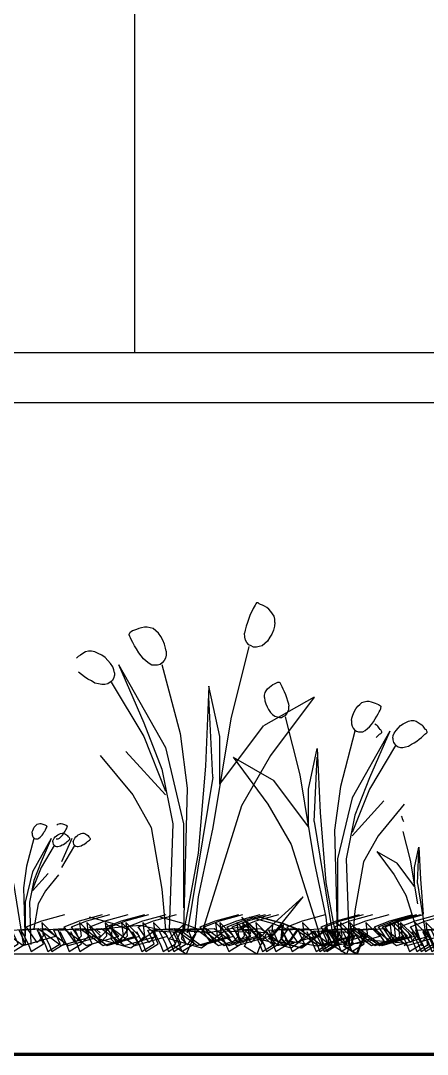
# Model space of a CAD drawing. Header units: metres. Extents: x -109 to 591, y -5 to 592.
# Drawn here: x 585.171 to 585.577, y 6.575 to 7.606 of the extents above; entities that cross this region are included whole.
import ezdxf

# ---------------------------------------------------------------- set-up
doc = ezdxf.new("R2010")
doc.units = ezdxf.units.M
doc.header["$LTSCALE"] = 0.03
doc.layers.add('Areas verdes', color=74, linetype='Continuous')
doc.layers.add('Muro', color=7, linetype='Continuous', lineweight=70)
doc.layers.add('Muro bajo', color=7, linetype='Continuous', lineweight=30)

msp = doc.modelspace()

# ---------------------------------------------------------------- linework, layer by layer
at = {"layer": 'Areas verdes', "color": 6, "linetype": 'Continuous'}
for p, q in [((585.4057, 7.0245), (585.405, 7.023)), ((585.4064, 7.0253), (585.4057, 7.0245)), ((585.4071, 7.0253), (585.4064, 7.0253)), ((585.4081, 7.0253), (585.4071, 7.0253)), ((585.4091, 7.0245), (585.4081, 7.0253)), ((585.4106, 7.0238), (585.4091, 7.0245)), ((585.4018, 7.0168), (585.4002, 7.0137)), ((585.4031, 7.0199), (585.4018, 7.0168)), ((585.4041, 7.0214), (585.4031, 7.0199)), ((585.405, 7.023), (585.4041, 7.0214)), ((585.4124, 7.023), (585.4106, 7.0238)), ((585.4145, 7.0222), (585.4124, 7.023)), ((585.4167, 7.0207), (585.4145, 7.0222)), ((585.4188, 7.0191), (585.4167, 7.0207)), ((585.4209, 7.0168), (585.4188, 7.0191)), ((585.4226, 7.0145), (585.4209, 7.0168)), ((585.424, 7.0121), (585.4226, 7.0145)), ((585.3973, 7.0059), (585.396, 7.002)), ((585.3987, 7.0098), (585.3973, 7.0059)), ((585.4002, 7.0137), (585.3987, 7.0098)), ((585.4247, 7.009), (585.424, 7.0121)), ((585.4249, 7.0059), (585.4244, 7.002)), ((585.4249, 7.0059), (585.4247, 7.009)), ((585.2796, 6.9951), (585.2793, 6.9943)), ((585.2794, 6.9935), (585.2793, 6.9943)), ((585.2798, 6.992), (585.2794, 6.9935)), ((585.2802, 6.9958), (585.2796, 6.9951)), ((585.2813, 6.9966), (585.2802, 6.9958)), ((585.2827, 6.9974), (585.2813, 6.9966)), ((585.2845, 6.9982), (585.2827, 6.9974)), ((585.2866, 6.9989), (585.2845, 6.9982)), ((585.289, 6.9997), (585.2866, 6.9989)), ((585.2917, 7.0005), (585.289, 6.9997)), ((585.2945, 7.0013), (585.2917, 7.0005)), ((585.2973, 7.0013), (585.2945, 7.0013)), ((585.3003, 7.0005), (585.2973, 7.0013)), ((585.3032, 6.9997), (585.3003, 7.0005)), ((585.3059, 6.9974), (585.3032, 6.9997)), ((585.3085, 6.9951), (585.3059, 6.9974)), ((585.3109, 6.992), (585.3085, 6.9951)), ((585.3951, 6.9982), (585.3946, 6.9951)), ((585.3947, 6.9912), (585.3946, 6.9951)), ((585.396, 7.002), (585.3951, 6.9982)), ((585.4217, 6.9943), (585.4197, 6.9912)), ((585.4233, 6.9982), (585.4217, 6.9943)), ((585.4244, 7.002), (585.4233, 6.9982)), ((585.2806, 6.9904), (585.2798, 6.992)), ((585.2817, 6.9881), (585.2806, 6.9904)), ((585.2831, 6.9857), (585.2817, 6.9881)), ((585.2847, 6.9826), (585.2831, 6.9857)), ((585.3129, 6.9881), (585.3109, 6.992)), ((585.3146, 6.9842), (585.3129, 6.9881)), ((585.3157, 6.9803), (585.3146, 6.9842)), ((585.3955, 6.9881), (585.3947, 6.9912)), ((585.3969, 6.9857), (585.3955, 6.9881)), ((585.3987, 6.9834), (585.3969, 6.9857)), ((585.401, 6.9826), (585.3987, 6.9834)), ((585.4148, 6.985), (585.4121, 6.9826)), ((585.4174, 6.9873), (585.4148, 6.985)), ((585.4197, 6.9912), (585.4174, 6.9873)), ((585.2306, 6.9733), (585.2285, 6.9718)), ((585.233, 6.9749), (585.2306, 6.9733)), ((585.2356, 6.9764), (585.233, 6.9749)), ((585.2385, 6.9772), (585.2356, 6.9764)), ((585.2416, 6.9772), (585.2385, 6.9772)), ((585.245, 6.9764), (585.2416, 6.9772)), ((585.2484, 6.9749), (585.245, 6.9764)), ((585.2519, 6.9733), (585.2484, 6.9749)), ((585.2552, 6.971), (585.2519, 6.9733)), ((585.2866, 6.9795), (585.2847, 6.9826)), ((585.2888, 6.9757), (585.2866, 6.9795)), ((585.2911, 6.9726), (585.2888, 6.9757)), ((585.3163, 6.9733), (585.3156, 6.9702)), ((585.3163, 6.9772), (585.3157, 6.9803)), ((585.3163, 6.9772), (585.3163, 6.9733)), ((585.4036, 6.9811), (585.401, 6.9826)), ((585.4063, 6.9811), (585.4036, 6.9811)), ((585.4092, 6.9819), (585.4063, 6.9811)), ((585.4121, 6.9826), (585.4092, 6.9819)), ((585.2267, 6.9702), (585.2285, 6.9718)), ((585.2581, 6.9679), (585.2552, 6.971)), ((585.2607, 6.9648), (585.2581, 6.9679)), ((585.2628, 6.9617), (585.2607, 6.9648)), ((585.2936, 6.9695), (585.2911, 6.9726)), ((585.2963, 6.9671), (585.2936, 6.9695)), ((585.2991, 6.9648), (585.2963, 6.9671)), ((585.302, 6.9632), (585.2991, 6.9648)), ((585.3049, 6.9632), (585.302, 6.9632)), ((585.3076, 6.9632), (585.3049, 6.9632)), ((585.3101, 6.964), (585.3076, 6.9632)), ((585.3124, 6.9656), (585.3101, 6.964)), ((585.3142, 6.9679), (585.3124, 6.9656)), ((585.3156, 6.9702), (585.3142, 6.9679)), ((585.2316, 6.9539), (585.2288, 6.9563)), ((585.2347, 6.9516), (585.2316, 6.9539)), ((585.2641, 6.9586), (585.2628, 6.9617)), ((585.2645, 6.9532), (585.2637, 6.9501)), ((585.2647, 6.9555), (585.2641, 6.9586)), ((585.2647, 6.9555), (585.2645, 6.9532)), ((585.2381, 6.9493), (585.2347, 6.9516)), ((585.2415, 6.9477), (585.2381, 6.9493)), ((585.2451, 6.9454), (585.2415, 6.9477)), ((585.2486, 6.9446), (585.2451, 6.9454)), ((585.252, 6.9438), (585.2486, 6.9446)), ((585.2551, 6.9438), (585.252, 6.9438)), ((585.2579, 6.9446), (585.2551, 6.9438)), ((585.2603, 6.9462), (585.2579, 6.9446)), ((585.2623, 6.9477), (585.2603, 6.9462)), ((585.2637, 6.9501), (585.2623, 6.9477)), ((585.4193, 6.9414), (585.421, 6.9427)), ((585.421, 6.9427), (585.4227, 6.9439)), ((585.4227, 6.9439), (585.4244, 6.9445)), ((585.4244, 6.9445), (585.4258, 6.9452)), ((585.4258, 6.9452), (585.427, 6.9458)), ((585.427, 6.9458), (585.4279, 6.9464)), ((585.4279, 6.9464), (585.4286, 6.9464)), ((585.4286, 6.9464), (585.4292, 6.9464)), ((585.4292, 6.9464), (585.4298, 6.9458)), ((585.4298, 6.9458), (585.4304, 6.9445)), ((585.4304, 6.9445), (585.4311, 6.9433)), ((585.4311, 6.9433), (585.4319, 6.9421)), ((585.4319, 6.9421), (585.4329, 6.9396)), ((585.4144, 6.9309), (585.4145, 6.9334)), ((585.4145, 6.9334), (585.4151, 6.9359)), ((585.4151, 6.9359), (585.4162, 6.9377)), ((585.4162, 6.9377), (585.4176, 6.9396)), ((585.4176, 6.9396), (585.4193, 6.9414)), ((585.4329, 6.9396), (585.4342, 6.9371)), ((585.4342, 6.9371), (585.4353, 6.934)), ((585.4353, 6.934), (585.4365, 6.9309)), ((585.4144, 6.9309), (585.4149, 6.9278)), ((585.4149, 6.9278), (585.4157, 6.9247)), ((585.4157, 6.9247), (585.417, 6.9216)), ((585.417, 6.9216), (585.4186, 6.9191)), ((585.4365, 6.9309), (585.4375, 6.9278)), ((585.4375, 6.9278), (585.4383, 6.9247)), ((585.4383, 6.9247), (585.4386, 6.9222)), ((585.4386, 6.9191), (585.4386, 6.9222)), ((585.5056, 6.9197), (585.5075, 6.9222)), ((585.5075, 6.9222), (585.5096, 6.9241)), ((585.5096, 6.9241), (585.5118, 6.9259)), ((585.5118, 6.9259), (585.5141, 6.9265)), ((585.5141, 6.9265), (585.5165, 6.9272)), ((585.5165, 6.9272), (585.5188, 6.9272)), ((585.5188, 6.9272), (585.521, 6.9265)), ((585.521, 6.9265), (585.5231, 6.9259)), ((585.5231, 6.9259), (585.525, 6.9253)), ((585.525, 6.9253), (585.5268, 6.9247)), ((585.5268, 6.9247), (585.5282, 6.9241)), ((585.5282, 6.9241), (585.5293, 6.9234)), ((585.5293, 6.9234), (585.5302, 6.9228)), ((585.5302, 6.9228), (585.5307, 6.9222)), ((585.5307, 6.9222), (585.5309, 6.9216)), ((585.5308, 6.921), (585.5309, 6.9216)), ((585.4186, 6.9191), (585.4204, 6.916)), ((585.4204, 6.916), (585.4225, 6.9141)), ((585.4225, 6.9141), (585.4247, 6.9123)), ((585.4247, 6.9123), (585.427, 6.9116)), ((585.427, 6.9116), (585.4293, 6.911)), ((585.4293, 6.911), (585.4315, 6.911)), ((585.4315, 6.911), (585.4335, 6.9123)), ((585.4335, 6.9123), (585.4353, 6.9129)), ((585.4353, 6.9129), (585.4368, 6.9147)), ((585.4368, 6.9147), (585.4379, 6.9166)), ((585.4379, 6.9166), (585.4386, 6.9191)), ((585.5018, 6.9104), (585.5027, 6.9135)), ((585.5027, 6.9135), (585.504, 6.9166)), ((585.504, 6.9166), (585.5056, 6.9197)), ((585.525, 6.9098), (585.5266, 6.9123)), ((585.5266, 6.9123), (585.5279, 6.9147)), ((585.5279, 6.9147), (585.529, 6.9166)), ((585.529, 6.9166), (585.5299, 6.9185)), ((585.5299, 6.9185), (585.5305, 6.9197)), ((585.5305, 6.9197), (585.5308, 6.921)), ((585.5013, 6.9079), (585.5018, 6.9104)), ((585.5013, 6.9079), (585.5013, 6.9048)), ((585.5013, 6.9048), (585.5019, 6.9023)), ((585.5019, 6.9023), (585.5029, 6.9005)), ((585.5173, 6.8999), (585.5194, 6.9017)), ((585.5194, 6.9017), (585.5214, 6.9042)), ((585.5214, 6.9042), (585.5233, 6.9067)), ((585.5233, 6.9067), (585.525, 6.9098)), ((585.5246, 6.9048), (585.5262, 6.9036)), ((585.5277, 6.9023), (585.5262, 6.9036)), ((585.529, 6.9005), (585.5277, 6.9023)), ((585.5478, 6.9005), (585.5502, 6.903)), ((585.5502, 6.903), (585.5528, 6.9048)), ((585.5528, 6.9048), (585.5556, 6.9061)), ((585.5556, 6.9061), (585.5584, 6.9073)), ((585.5584, 6.9073), (585.561, 6.9079)), ((585.561, 6.9079), (585.5635, 6.9079)), ((585.5635, 6.9079), (585.5658, 6.9073)), ((585.5658, 6.9073), (585.5679, 6.9061)), ((585.5679, 6.9061), (585.5699, 6.9048)), ((585.5699, 6.9048), (585.5715, 6.9036)), ((585.573, 6.9023), (585.5715, 6.9036)), ((585.5743, 6.9005), (585.573, 6.9023)), ((585.5029, 6.9005), (585.5044, 6.8986)), ((585.5044, 6.8986), (585.5062, 6.8974)), ((585.5062, 6.8974), (585.5083, 6.8967)), ((585.5083, 6.8967), (585.5104, 6.8967)), ((585.5104, 6.8967), (585.5127, 6.8967)), ((585.5127, 6.8967), (585.515, 6.898)), ((585.515, 6.898), (585.5173, 6.8999)), ((585.526, 6.8912), (585.5279, 6.893)), ((585.5279, 6.893), (585.5294, 6.8943)), ((585.53, 6.8992), (585.529, 6.9005)), ((585.5294, 6.8943), (585.5305, 6.8949)), ((585.5308, 6.8986), (585.53, 6.8992)), ((585.5305, 6.8949), (585.5311, 6.8955)), ((585.5313, 6.8974), (585.5308, 6.8986)), ((585.5311, 6.8955), (585.5315, 6.8961)), ((585.5316, 6.8967), (585.5313, 6.8974)), ((585.5315, 6.8961), (585.5316, 6.8967)), ((585.5425, 6.8905), (585.543, 6.893)), ((585.5425, 6.8905), (585.5427, 6.8887)), ((585.543, 6.893), (585.5441, 6.8955)), ((585.5441, 6.8955), (585.5458, 6.898)), ((585.5458, 6.898), (585.5478, 6.9005)), ((585.569, 6.8893), (585.5713, 6.8912)), ((585.5713, 6.8912), (585.5732, 6.893)), ((585.5732, 6.893), (585.5747, 6.8943)), ((585.5753, 6.8992), (585.5743, 6.9005)), ((585.5747, 6.8943), (585.5757, 6.8949)), ((585.5761, 6.8986), (585.5753, 6.8992)), ((585.5757, 6.8949), (585.5764, 6.8955)), ((585.5766, 6.8974), (585.5761, 6.8986)), ((585.5764, 6.8955), (585.5768, 6.8961)), ((585.5769, 6.8967), (585.5766, 6.8974)), ((585.5768, 6.8961), (585.5769, 6.8967)), ((585.5427, 6.8887), (585.5433, 6.8862)), ((585.5433, 6.8862), (585.5445, 6.8843)), ((585.5445, 6.8843), (585.5461, 6.8831)), ((585.5461, 6.8831), (585.548, 6.8818)), ((585.548, 6.8818), (585.5502, 6.8812)), ((585.5502, 6.8812), (585.5527, 6.8812)), ((585.5527, 6.8812), (585.5554, 6.8818)), ((585.5554, 6.8818), (585.5582, 6.8825)), ((585.5582, 6.8825), (585.5611, 6.8843)), ((585.5611, 6.8843), (585.5639, 6.8856)), ((585.5639, 6.8856), (585.5666, 6.8874)), ((585.5666, 6.8874), (585.569, 6.8893)), ((585.551, 6.8126), (585.5515, 6.8114)), ((585.5515, 6.8114), (585.5521, 6.8102)), ((585.5521, 6.8102), (585.5527, 6.8086)), ((585.5527, 6.8086), (585.5533, 6.8071)), ((585.1825, 6.7968), (585.183, 6.7984)), ((585.183, 6.7984), (585.1836, 6.7999)), ((585.1836, 6.7999), (585.1844, 6.8015)), ((585.1844, 6.8015), (585.1854, 6.8027)), ((585.1854, 6.8027), (585.1864, 6.8036)), ((585.1864, 6.8036), (585.1875, 6.8046)), ((585.1875, 6.8046), (585.1887, 6.8049)), ((585.1887, 6.8049), (585.1899, 6.8052)), ((585.1899, 6.8052), (585.191, 6.8052)), ((585.191, 6.8052), (585.1921, 6.8049)), ((585.1921, 6.8049), (585.1932, 6.8046)), ((585.1932, 6.8046), (585.1942, 6.8043)), ((585.1942, 6.8043), (585.195, 6.8039)), ((585.1942, 6.7965), (585.1949, 6.7977)), ((585.1949, 6.7977), (585.1956, 6.799)), ((585.195, 6.8039), (585.1957, 6.8036)), ((585.1956, 6.799), (585.1961, 6.7999)), ((585.1957, 6.8036), (585.1963, 6.8033)), ((585.1961, 6.7999), (585.1966, 6.8008)), ((585.1963, 6.8033), (585.1967, 6.803)), ((585.1966, 6.8008), (585.1969, 6.8015)), ((585.1967, 6.803), (585.197, 6.8027)), ((585.1969, 6.8015), (585.197, 6.8021)), ((585.197, 6.8027), (585.1971, 6.8024)), ((585.197, 6.8021), (585.1971, 6.8024)), ((585.2069, 6.8036), (585.208, 6.8046)), ((585.208, 6.8046), (585.2092, 6.8049)), ((585.2092, 6.8049), (585.2103, 6.8052)), ((585.2103, 6.8052), (585.2115, 6.8052)), ((585.2115, 6.8052), (585.2126, 6.8049)), ((585.2126, 6.8049), (585.2137, 6.8046)), ((585.2137, 6.8046), (585.2146, 6.8043)), ((585.2146, 6.8043), (585.2155, 6.8039)), ((585.2146, 6.7965), (585.2154, 6.7977)), ((585.2154, 6.7977), (585.2161, 6.799)), ((585.2155, 6.8039), (585.2162, 6.8036)), ((585.2161, 6.799), (585.2166, 6.7999)), ((585.2162, 6.8036), (585.2168, 6.8033)), ((585.2166, 6.7999), (585.217, 6.8008)), ((585.2168, 6.8033), (585.2172, 6.803)), ((585.217, 6.8008), (585.2174, 6.8015)), ((585.2172, 6.803), (585.2175, 6.8027)), ((585.2174, 6.8015), (585.2175, 6.8021)), ((585.2175, 6.8027), (585.2175, 6.8024)), ((585.2175, 6.8021), (585.2175, 6.8024)), ((585.1823, 6.7956), (585.1825, 6.7968)), ((585.1823, 6.7956), (585.1823, 6.794)), ((585.1823, 6.794), (585.1826, 6.7928)), ((585.1826, 6.7928), (585.1831, 6.7918)), ((585.1831, 6.7918), (585.1839, 6.7909)), ((585.1839, 6.7909), (585.1848, 6.7903)), ((585.1848, 6.7903), (585.1858, 6.79)), ((585.1858, 6.79), (585.1869, 6.79)), ((585.1869, 6.79), (585.188, 6.79)), ((585.188, 6.79), (585.1892, 6.7906)), ((585.1892, 6.7906), (585.1903, 6.7915)), ((585.1903, 6.7915), (585.1914, 6.7925)), ((585.1914, 6.7925), (585.1924, 6.7937)), ((585.1924, 6.7937), (585.1933, 6.7949)), ((585.1933, 6.7949), (585.1942, 6.7965)), ((585.2029, 6.7869), (585.2032, 6.7881)), ((585.2032, 6.7881), (585.2037, 6.7894)), ((585.2037, 6.7894), (585.2045, 6.7906)), ((585.2045, 6.7906), (585.2055, 6.7918)), ((585.2055, 6.7918), (585.2067, 6.7931)), ((585.2062, 6.79), (585.2073, 6.79)), ((585.2067, 6.7931), (585.2081, 6.794)), ((585.2073, 6.79), (585.2085, 6.79)), ((585.2081, 6.794), (585.2094, 6.7946)), ((585.2085, 6.79), (585.2096, 6.7906)), ((585.2094, 6.7946), (585.2108, 6.7953)), ((585.2096, 6.7906), (585.2107, 6.7915)), ((585.2107, 6.7915), (585.2118, 6.7925)), ((585.2108, 6.7953), (585.2122, 6.7956)), ((585.2118, 6.7925), (585.2128, 6.7937)), ((585.2122, 6.7956), (585.2134, 6.7956)), ((585.2128, 6.7937), (585.2138, 6.7949)), ((585.2134, 6.7956), (585.2145, 6.7953)), ((585.2138, 6.7949), (585.2146, 6.7965)), ((585.2145, 6.7953), (585.2156, 6.7946)), ((585.2156, 6.7946), (585.2166, 6.794)), ((585.2162, 6.7863), (585.2173, 6.7872)), ((585.2166, 6.794), (585.2174, 6.7934)), ((585.2173, 6.7872), (585.2182, 6.7881)), ((585.2181, 6.7928), (585.2174, 6.7934)), ((585.2188, 6.7918), (585.2181, 6.7928)), ((585.2182, 6.7881), (585.219, 6.7887)), ((585.2193, 6.7912), (585.2188, 6.7918)), ((585.219, 6.7887), (585.2195, 6.789)), ((585.2197, 6.7909), (585.2193, 6.7912)), ((585.2195, 6.789), (585.2199, 6.7894)), ((585.2199, 6.7903), (585.2197, 6.7909)), ((585.2201, 6.79), (585.2199, 6.7903)), ((585.2199, 6.7894), (585.22, 6.7897)), ((585.22, 6.7897), (585.2201, 6.79)), ((585.2234, 6.7869), (585.2236, 6.7881)), ((585.2236, 6.7881), (585.2242, 6.7894)), ((585.2242, 6.7894), (585.225, 6.7906)), ((585.225, 6.7906), (585.226, 6.7918)), ((585.226, 6.7918), (585.2272, 6.7931)), ((585.2272, 6.7931), (585.2285, 6.794)), ((585.2285, 6.794), (585.2299, 6.7946)), ((585.2299, 6.7946), (585.2313, 6.7953)), ((585.2313, 6.7953), (585.2326, 6.7956)), ((585.2326, 6.7956), (585.2339, 6.7956)), ((585.2339, 6.7956), (585.235, 6.7953)), ((585.235, 6.7953), (585.2361, 6.7946)), ((585.2361, 6.7946), (585.237, 6.794)), ((585.2366, 6.7863), (585.2378, 6.7872)), ((585.237, 6.794), (585.2379, 6.7934)), ((585.2378, 6.7872), (585.2387, 6.7881)), ((585.2386, 6.7928), (585.2379, 6.7934)), ((585.2392, 6.7918), (585.2386, 6.7928)), ((585.2387, 6.7881), (585.2395, 6.7887)), ((585.2397, 6.7912), (585.2392, 6.7918)), ((585.2395, 6.7887), (585.24, 6.789)), ((585.2401, 6.7909), (585.2397, 6.7912)), ((585.24, 6.789), (585.2403, 6.7894)), ((585.2404, 6.7903), (585.2401, 6.7909)), ((585.2403, 6.7894), (585.2405, 6.7897)), ((585.2405, 6.79), (585.2404, 6.7903)), ((585.2405, 6.7897), (585.2405, 6.79)), ((585.2029, 6.7869), (585.203, 6.7859)), ((585.203, 6.7859), (585.2033, 6.7847)), ((585.2033, 6.7847), (585.2039, 6.7838)), ((585.2039, 6.7838), (585.2047, 6.7832)), ((585.2047, 6.7832), (585.2056, 6.7825)), ((585.2056, 6.7825), (585.2068, 6.7822)), ((585.2068, 6.7822), (585.208, 6.7822)), ((585.208, 6.7822), (585.2094, 6.7825)), ((585.2094, 6.7825), (585.2108, 6.7828)), ((585.2108, 6.7828), (585.2122, 6.7838)), ((585.2122, 6.7838), (585.2136, 6.7844)), ((585.2136, 6.7844), (585.2149, 6.7853)), ((585.2149, 6.7853), (585.2162, 6.7863)), ((585.2234, 6.7869), (585.2235, 6.7859)), ((585.2235, 6.7859), (585.2238, 6.7847)), ((585.2238, 6.7847), (585.2244, 6.7838)), ((585.2244, 6.7838), (585.2251, 6.7832)), ((585.2251, 6.7832), (585.2261, 6.7825)), ((585.2261, 6.7825), (585.2272, 6.7822)), ((585.2272, 6.7822), (585.2285, 6.7822)), ((585.2285, 6.7822), (585.2298, 6.7825)), ((585.2298, 6.7825), (585.2312, 6.7828)), ((585.2312, 6.7828), (585.2327, 6.7838)), ((585.2327, 6.7838), (585.2341, 6.7844)), ((585.2341, 6.7844), (585.2354, 6.7853)), ((585.2354, 6.7853), (585.2366, 6.7863))]:
    msp.add_line(p, q, dxfattribs=at)
at = {"layer": 'Areas verdes', "linetype": 'Continuous'}
for p, q in [((585.3989, 6.9819), (585.3807, 6.9097)), ((585.2685, 6.964), (585.2938, 6.9058)), ((585.2685, 6.964), (585.3156, 6.881)), ((585.312, 6.964), (585.3301, 6.895)), ((585.2613, 6.9462), (585.2938, 6.8919)), ((585.359, 6.9423), (585.3554, 6.8624)), ((585.3699, 6.8919), (585.359, 6.9423)), ((585.3627, 6.8515), (585.359, 6.9314)), ((585.4641, 6.9314), (585.4133, 6.9027)), ((585.4641, 6.9314), (585.4206, 6.8732)), ((585.4352, 6.9116), (585.4497, 6.8539)), ((585.2938, 6.9058), (585.312, 6.8593)), ((585.3807, 6.9097), (585.3627, 6.8011)), ((585.3699, 6.8445), (585.4133, 6.9027)), ((585.2938, 6.8919), (585.3156, 6.8375)), ((585.3301, 6.895), (585.3373, 6.8406)), ((585.3699, 6.8445), (585.3699, 6.8919)), ((585.5047, 6.8974), (585.4903, 6.8421)), ((585.5395, 6.8974), (585.5019, 6.8309)), ((585.5395, 6.8974), (585.5193, 6.8508)), ((585.3156, 6.881), (585.3337, 6.805)), ((585.4584, 6.8396), (585.4671, 6.88)), ((585.4671, 6.88), (585.47, 6.8161)), ((585.5453, 6.8831), (585.5193, 6.8396)), ((585.2504, 6.8732), (585.283, 6.8337)), ((585.3156, 6.8337), (585.2758, 6.8771)), ((585.3831, 6.8713), (585.4237, 6.8483)), ((585.3831, 6.8713), (585.4178, 6.8247)), ((585.4206, 6.8732), (585.3916, 6.8228)), ((585.4642, 6.8074), (585.4671, 6.8713)), ((585.312, 6.8593), (585.3229, 6.805)), ((585.3554, 6.8624), (585.3482, 6.7755)), ((585.3627, 6.8515), (585.3373, 6.6963)), ((585.4497, 6.8539), (585.4642, 6.767)), ((585.5193, 6.8508), (585.5047, 6.8136)), ((585.3373, 6.8406), (585.3337, 6.6994)), ((585.4584, 6.8018), (585.4237, 6.8483)), ((585.4584, 6.8018), (585.4584, 6.8396)), ((585.4903, 6.8421), (585.4845, 6.7987)), ((585.5193, 6.8396), (585.5019, 6.7962)), ((585.283, 6.8337), (585.3011, 6.8011)), ((585.5019, 6.8309), (585.4874, 6.7701)), ((585.3916, 6.8228), (585.3518, 6.6963)), ((585.4178, 6.8247), (585.441, 6.7844)), ((585.5019, 6.7931), (585.5337, 6.8278)), ((585.554, 6.8247), (585.528, 6.7931)), ((585.47, 6.8161), (585.4758, 6.7465)), ((585.5047, 6.8136), (585.496, 6.7701)), ((585.3011, 6.8011), (585.312, 6.7398)), ((585.3229, 6.805), (585.3192, 6.6994)), ((585.3337, 6.805), (585.3337, 6.7212)), ((585.3627, 6.8011), (585.3482, 6.732)), ((585.4642, 6.8074), (585.4845, 6.6832)), ((585.4845, 6.7987), (585.4874, 6.6857)), ((585.5527, 6.7974), (585.5599, 6.7686)), ((585.184, 6.7903), (585.1768, 6.7627)), ((585.2014, 6.7903), (585.1826, 6.7571)), ((585.2014, 6.7903), (585.1913, 6.767)), ((585.2219, 6.7903), (585.2117, 6.767)), ((585.528, 6.7931), (585.5134, 6.767)), ((585.2043, 6.7832), (585.1913, 6.7614)), ((585.2248, 6.7832), (585.2117, 6.7614)), ((585.441, 6.7844), (585.4729, 6.6832)), ((585.5266, 6.7773), (585.5469, 6.7658)), ((585.5266, 6.7773), (585.544, 6.754)), ((585.5643, 6.7614), (585.5686, 6.7816)), ((585.5672, 6.7453), (585.5686, 6.7773)), ((585.5686, 6.7816), (585.5701, 6.7496)), ((585.1913, 6.767), (585.184, 6.7484)), ((585.3482, 6.7755), (585.3337, 6.6963)), ((585.4642, 6.767), (585.4758, 6.7118)), ((585.4874, 6.7701), (585.4874, 6.7031)), ((585.496, 6.7701), (585.499, 6.6857)), ((585.5134, 6.767), (585.5047, 6.718)), ((585.5599, 6.7686), (585.5672, 6.7251)), ((585.1768, 6.7627), (585.1739, 6.7409)), ((585.1826, 6.7571), (585.1753, 6.7267)), ((585.1913, 6.7614), (585.1826, 6.7397)), ((585.5643, 6.7425), (585.5469, 6.7658)), ((585.5643, 6.7425), (585.5643, 6.7614)), ((585.184, 6.7484), (585.1797, 6.7267)), ((585.1826, 6.7381), (585.1985, 6.7555)), ((585.2087, 6.754), (585.1956, 6.7381)), ((585.4758, 6.7465), (585.4874, 6.6832)), ((585.544, 6.754), (585.5556, 6.7338)), ((585.5701, 6.7496), (585.573, 6.7149)), ((585.1637, 6.7453), (585.1739, 6.6832)), ((585.1739, 6.7409), (585.1753, 6.6845)), ((585.1956, 6.7381), (585.1884, 6.7251)), ((585.312, 6.7398), (585.3156, 6.6994)), ((585.5672, 6.7453), (585.5773, 6.6832)), ((585.1753, 6.7267), (585.1753, 6.6931)), ((585.1797, 6.7267), (585.1811, 6.6845)), ((585.3482, 6.732), (585.3446, 6.6963)), ((585.4532, 6.732), (585.4133, 6.6963)), ((585.4242, 6.6963), (585.4532, 6.732)), ((585.5556, 6.7338), (585.5715, 6.6832)), ((585.1884, 6.7251), (585.184, 6.7006)), ((585.5047, 6.718), (585.5019, 6.6857)), ((585.3918, 6.7118), (585.4237, 6.6832)), ((585.415, 6.6832), (585.3918, 6.7118)), ((585.4758, 6.7118), (585.4787, 6.6832)), ((585.2903, 6.7033), (585.2468, 6.6994)), ((585.2468, 6.6994), (585.2504, 6.6963)), ((585.3084, 6.6994), (585.2903, 6.7033)), ((585.3627, 6.6963), (585.3084, 6.6994)), ((585.3989, 6.7033), (585.359, 6.6963)), ((585.388, 6.6994), (585.3989, 6.7033)), ((585.4133, 6.6963), (585.388, 6.6994)), ((585.4237, 6.6832), (585.4439, 6.6857)), ((585.4352, 6.6888), (585.4671, 6.6832)), ((585.4439, 6.6857), (585.4352, 6.6888)), ((585.4642, 6.6832), (585.5077, 6.6857)), ((585.5077, 6.6857), (585.5221, 6.6888)), ((585.5221, 6.6888), (585.5569, 6.6857)), ((585.5569, 6.6857), (585.554, 6.6832))]:
    msp.add_line(p, q, dxfattribs=at)
at = {"layer": 'Areas verdes'}
for points in [[(585.1089, 6.6974), (585.1151, 6.6851), (585.1181, 6.6774), (585.1304, 6.6851), (585.1243, 6.6989), (585.1504, 6.7004), (585.1735, 6.6836), (585.2057, 6.6928), (585.1919, 6.7066), (585.1934, 6.6928), (585.1873, 6.6866), (585.1765, 6.702), (585.1919, 6.7081), (585.215, 6.7143)], [(585.1468, 6.6974), (585.1529, 6.6851), (585.156, 6.6774), (585.1683, 6.6851), (585.1622, 6.6989), (585.1883, 6.7004), (585.2113, 6.6836), (585.2436, 6.6928), (585.2298, 6.7066), (585.2313, 6.6928), (585.2252, 6.6866), (585.2144, 6.702), (585.2298, 6.7081), (585.2528, 6.7143)], [(585.1541, 6.6974), (585.1602, 6.6851), (585.1633, 6.6774), (585.1756, 6.6851), (585.1694, 6.6989), (585.1956, 6.7004), (585.2186, 6.6836), (585.2509, 6.6928), (585.2371, 6.7066), (585.2386, 6.6928), (585.2325, 6.6866), (585.2217, 6.702), (585.2371, 6.7081), (585.2601, 6.7143)], [(585.1722, 6.6974), (585.1784, 6.6851), (585.1815, 6.6774), (585.1938, 6.6851), (585.1876, 6.6989), (585.2137, 6.7004), (585.2368, 6.6836), (585.2691, 6.6928), (585.2552, 6.7066), (585.2568, 6.6928), (585.2506, 6.6866), (585.2399, 6.702), (585.2552, 6.7081), (585.2783, 6.7143)], [(585.1887, 6.6974), (585.1949, 6.6851), (585.198, 6.6774), (585.2102, 6.6851), (585.2041, 6.6989), (585.2302, 6.7004), (585.2533, 6.6836), (585.2855, 6.6928), (585.2717, 6.7066), (585.2732, 6.6928), (585.2671, 6.6866), (585.2563, 6.702), (585.2717, 6.7081), (585.2948, 6.7143)], [(585.1928, 6.6974), (585.199, 6.6851), (585.202, 6.6774), (585.2143, 6.6851), (585.2082, 6.6989), (585.2343, 6.7004), (585.2573, 6.6836), (585.2896, 6.6928), (585.2758, 6.7066), (585.2773, 6.6928), (585.2712, 6.6866), (585.2604, 6.702), (585.2758, 6.7081), (585.2988, 6.7143)], [(585.2101, 6.6974), (585.2162, 6.6851), (585.2193, 6.6774), (585.2316, 6.6851), (585.2254, 6.6989), (585.2515, 6.7004), (585.2746, 6.6836), (585.3069, 6.6928), (585.293, 6.7066), (585.2946, 6.6928), (585.2884, 6.6866), (585.2777, 6.702), (585.293, 6.7081), (585.3161, 6.7143)], [(585.2207, 6.6974), (585.2269, 6.6851), (585.2299, 6.6774), (585.2422, 6.6851), (585.2361, 6.6989), (585.2622, 6.7004), (585.2853, 6.6836), (585.3175, 6.6928), (585.3037, 6.7066), (585.3052, 6.6928), (585.2991, 6.6866), (585.2883, 6.702), (585.3037, 6.7081), (585.3267, 6.7143)], [(585.3456, 6.6949), (585.3394, 6.6826), (585.3363, 6.6749), (585.3241, 6.6826), (585.3302, 6.6964), (585.3041, 6.6979), (585.281, 6.681), (585.2488, 6.6903), (585.2626, 6.7041), (585.261, 6.6903), (585.2672, 6.6841), (585.278, 6.6995), (585.2626, 6.7056), (585.2395, 6.7118)], [(585.2827, 6.6974), (585.2888, 6.6851), (585.2919, 6.6774), (585.3042, 6.6851), (585.298, 6.6989), (585.3241, 6.7004), (585.3472, 6.6836), (585.3795, 6.6928), (585.3656, 6.7066), (585.3672, 6.6928), (585.361, 6.6866), (585.3503, 6.702), (585.3656, 6.7081), (585.3887, 6.7143)], [(585.2867, 6.6974), (585.2929, 6.6851), (585.2959, 6.6774), (585.3082, 6.6851), (585.3021, 6.6989), (585.3282, 6.7004), (585.3513, 6.6836), (585.3835, 6.6928), (585.3697, 6.7066), (585.3712, 6.6928), (585.3651, 6.6866), (585.3543, 6.702), (585.3697, 6.7081), (585.3928, 6.7143)], [(585.304, 6.6974), (585.3101, 6.6851), (585.3132, 6.6774), (585.3255, 6.6851), (585.3193, 6.6989), (585.3455, 6.7004), (585.3685, 6.6836), (585.4008, 6.6928), (585.3869, 6.7066), (585.3885, 6.6928), (585.3823, 6.6866), (585.3716, 6.702), (585.3869, 6.7081), (585.41, 6.7143)], [(585.3095, 6.6974), (585.3156, 6.6851), (585.3187, 6.6774), (585.331, 6.6851), (585.3248, 6.6989), (585.3509, 6.7004), (585.374, 6.6836), (585.4063, 6.6928), (585.3924, 6.7066), (585.394, 6.6928), (585.3878, 6.6866), (585.3771, 6.702), (585.3924, 6.7081), (585.4155, 6.7143)], [(585.4161, 6.6949), (585.4099, 6.6826), (585.4069, 6.6749), (585.3946, 6.6826), (585.4007, 6.6964), (585.3746, 6.6979), (585.3515, 6.681), (585.3193, 6.6903), (585.3331, 6.7041), (585.3316, 6.6903), (585.3377, 6.6841), (585.3485, 6.6995), (585.3331, 6.7056), (585.3101, 6.7118)], [(585.3146, 6.6974), (585.3208, 6.6851), (585.3239, 6.6774), (585.3362, 6.6851), (585.33, 6.6989), (585.3561, 6.7004), (585.3792, 6.6836), (585.4114, 6.6928), (585.3976, 6.7066), (585.3992, 6.6928), (585.393, 6.6866), (585.3823, 6.702), (585.3976, 6.7081), (585.4207, 6.7143)], [(585.3228, 6.6974), (585.3289, 6.6851), (585.332, 6.6774), (585.3443, 6.6851), (585.3381, 6.6989), (585.3643, 6.7004), (585.3873, 6.6836), (585.4196, 6.6928), (585.4058, 6.7066), (585.4073, 6.6928), (585.4012, 6.6866), (585.3904, 6.702), (585.4058, 6.7081), (585.4288, 6.7143)], [(585.3694, 6.6974), (585.3756, 6.6851), (585.3787, 6.6774), (585.391, 6.6851), (585.3848, 6.6989), (585.4109, 6.7004), (585.434, 6.6836), (585.4662, 6.6928), (585.4524, 6.7066), (585.454, 6.6928), (585.4478, 6.6866), (585.4371, 6.702), (585.4524, 6.7081), (585.4755, 6.7143)], [(585.5055, 6.6949), (585.4994, 6.6826), (585.4963, 6.6749), (585.484, 6.6826), (585.4901, 6.6964), (585.464, 6.6979), (585.441, 6.681), (585.4087, 6.6903), (585.4225, 6.7041), (585.421, 6.6903), (585.4271, 6.6841), (585.4379, 6.6995), (585.4225, 6.7056), (585.3995, 6.7118)], [(585.4034, 6.6974), (585.4095, 6.6851), (585.4126, 6.6774), (585.4249, 6.6851), (585.4187, 6.6989), (585.4449, 6.7004), (585.4679, 6.6836), (585.5002, 6.6928), (585.4863, 6.7066), (585.4879, 6.6928), (585.4817, 6.6866), (585.471, 6.702), (585.4863, 6.7081), (585.5094, 6.7143)], [(585.4073, 6.6974), (585.4135, 6.6851), (585.4165, 6.6774), (585.4288, 6.6851), (585.4227, 6.6989), (585.4488, 6.7004), (585.4719, 6.6836), (585.5041, 6.6928), (585.4903, 6.7066), (585.4918, 6.6928), (585.4857, 6.6866), (585.4749, 6.702), (585.4903, 6.7081), (585.5133, 6.7143)], [(585.5151, 6.6949), (585.509, 6.6826), (585.5059, 6.6749), (585.4936, 6.6826), (585.4998, 6.6964), (585.4736, 6.6979), (585.4506, 6.681), (585.4183, 6.6903), (585.4322, 6.7041), (585.4306, 6.6903), (585.4368, 6.6841), (585.4475, 6.6995), (585.4322, 6.7056), (585.4091, 6.7118)], [(585.5162, 6.6949), (585.51, 6.6826), (585.5069, 6.6749), (585.4946, 6.6826), (585.5008, 6.6964), (585.4747, 6.6979), (585.4516, 6.681), (585.4194, 6.6903), (585.4332, 6.7041), (585.4316, 6.6903), (585.4378, 6.6841), (585.4485, 6.6995), (585.4332, 6.7056), (585.4101, 6.7118)], [(585.4167, 6.6974), (585.4229, 6.6851), (585.4259, 6.6774), (585.4382, 6.6851), (585.4321, 6.6989), (585.4582, 6.7004), (585.4812, 6.6836), (585.5135, 6.6928), (585.4997, 6.7066), (585.5012, 6.6928), (585.4951, 6.6866), (585.4843, 6.702), (585.4997, 6.7081), (585.5227, 6.7143)], [(585.4328, 6.6974), (585.4389, 6.6851), (585.442, 6.6774), (585.4543, 6.6851), (585.4481, 6.6989), (585.4743, 6.7004), (585.4973, 6.6836), (585.5296, 6.6928), (585.5157, 6.7066), (585.5173, 6.6928), (585.5111, 6.6866), (585.5004, 6.702), (585.5157, 6.7081), (585.5388, 6.7143)], [(585.4567, 6.6974), (585.4628, 6.6851), (585.4659, 6.6774), (585.4782, 6.6851), (585.472, 6.6989), (585.4982, 6.7004), (585.5212, 6.6836), (585.5535, 6.6928), (585.5397, 6.7066), (585.5412, 6.6928), (585.535, 6.6866), (585.5243, 6.702), (585.5397, 6.7081), (585.5627, 6.7143)], [(585.4606, 6.6974), (585.4667, 6.6851), (585.4698, 6.6774), (585.4821, 6.6851), (585.4759, 6.6989), (585.5021, 6.7004), (585.5251, 6.6836), (585.5574, 6.6928), (585.5436, 6.7066), (585.5451, 6.6928), (585.5389, 6.6866), (585.5282, 6.702), (585.5436, 6.7081), (585.5666, 6.7143)], [(585.4646, 6.6974), (585.4708, 6.6851), (585.4739, 6.6774), (585.4862, 6.6851), (585.48, 6.6989), (585.5061, 6.7004), (585.5292, 6.6836), (585.5615, 6.6928), (585.5476, 6.7066), (585.5492, 6.6928), (585.543, 6.6866), (585.5323, 6.702), (585.5476, 6.7081), (585.5707, 6.7143)], [(585.4673, 6.6974), (585.4735, 6.6851), (585.4766, 6.6774), (585.4889, 6.6851), (585.4827, 6.6989), (585.5088, 6.7004), (585.5319, 6.6836), (585.5642, 6.6928), (585.5503, 6.7066), (585.5519, 6.6928), (585.5457, 6.6866), (585.535, 6.702), (585.5503, 6.7081), (585.5734, 6.7143)], [(585.4819, 6.6974), (585.488, 6.6851), (585.4911, 6.6774), (585.5034, 6.6851), (585.4973, 6.6989), (585.5234, 6.7004), (585.5464, 6.6836), (585.5787, 6.6928), (585.5649, 6.7066), (585.5664, 6.6928), (585.5603, 6.6866), (585.5495, 6.702), (585.5649, 6.7081), (585.5879, 6.7143)], [(585.4926, 6.6974), (585.4987, 6.6851), (585.5018, 6.6774), (585.5141, 6.6851), (585.5079, 6.6989), (585.534, 6.7004), (585.5571, 6.6836), (585.5894, 6.6928), (585.5755, 6.7066), (585.5771, 6.6928), (585.5709, 6.6866), (585.5602, 6.702), (585.5755, 6.7081), (585.5986, 6.7143)], [(585.5502, 6.6974), (585.5564, 6.6851), (585.5594, 6.6774), (585.5717, 6.6851), (585.5656, 6.6989), (585.5917, 6.7004), (585.6148, 6.6836), (585.647, 6.6928), (585.6332, 6.7066), (585.6347, 6.6928), (585.6286, 6.6866), (585.6178, 6.702), (585.6332, 6.7081), (585.6563, 6.7143)], [(585.5575, 6.6974), (585.5637, 6.6851), (585.5667, 6.6774), (585.579, 6.6851), (585.5729, 6.6989), (585.599, 6.7004), (585.6221, 6.6836), (585.6543, 6.6928), (585.6405, 6.7066), (585.642, 6.6928), (585.6359, 6.6866), (585.6251, 6.702), (585.6405, 6.7081), (585.6635, 6.7143)], [(585.5617, 6.6974), (585.5679, 6.6851), (585.571, 6.6774), (585.5833, 6.6851), (585.5771, 6.6989), (585.6032, 6.7004), (585.6263, 6.6836), (585.6585, 6.6928), (585.6447, 6.7066), (585.6463, 6.6928), (585.6401, 6.6866), (585.6294, 6.702), (585.6447, 6.7081), (585.6678, 6.7143)], [(585.5659, 6.6974), (585.5721, 6.6851), (585.5752, 6.6774), (585.5875, 6.6851), (585.5813, 6.6989), (585.6074, 6.7004), (585.6305, 6.6836), (585.6628, 6.6928), (585.6489, 6.7066), (585.6505, 6.6928), (585.6443, 6.6866), (585.6336, 6.702), (585.6489, 6.7081), (585.672, 6.7143)], [(585.5724, 6.6974), (585.5786, 6.6851), (585.5816, 6.6774), (585.5939, 6.6851), (585.5878, 6.6989), (585.6139, 6.7004), (585.6369, 6.6836), (585.6692, 6.6928), (585.6554, 6.7066), (585.6569, 6.6928), (585.6508, 6.6866), (585.64, 6.702), (585.6554, 6.7081), (585.6784, 6.7143)], [(585.5757, 6.6974), (585.5818, 6.6851), (585.5849, 6.6774), (585.5972, 6.6851), (585.591, 6.6989), (585.6172, 6.7004), (585.6402, 6.6836), (585.6725, 6.6928), (585.6587, 6.7066), (585.6602, 6.6928), (585.654, 6.6866), (585.6433, 6.702), (585.6587, 6.7081), (585.6817, 6.7143)], [(585.5766, 6.6974), (585.5828, 6.6851), (585.5858, 6.6774), (585.5981, 6.6851), (585.592, 6.6989), (585.6181, 6.7004), (585.6412, 6.6836), (585.6734, 6.6928), (585.6596, 6.7066), (585.6611, 6.6928), (585.655, 6.6866), (585.6442, 6.702), (585.6596, 6.7081), (585.6826, 6.7143)]]:
    msp.add_lwpolyline(points, dxfattribs=at)
at = {"layer": 'Muro'}
msp.add_line((578.7995, 6.5749), (591.25, 6.5749), dxfattribs=at)
at = {"layer": 'Muro bajo'}
for p, q in [((585.2849, 7.2749), (585.2849, 7.7749)), ((588.2849, 7.2749), (581.8849, 7.2749)), ((588.2849, 7.2249), (581.8849, 7.2249)), ((591.25, 6.6749), (578.7995, 6.6749))]:
    msp.add_line(p, q, dxfattribs=at)

doc.saveas('drawing.dxf')
